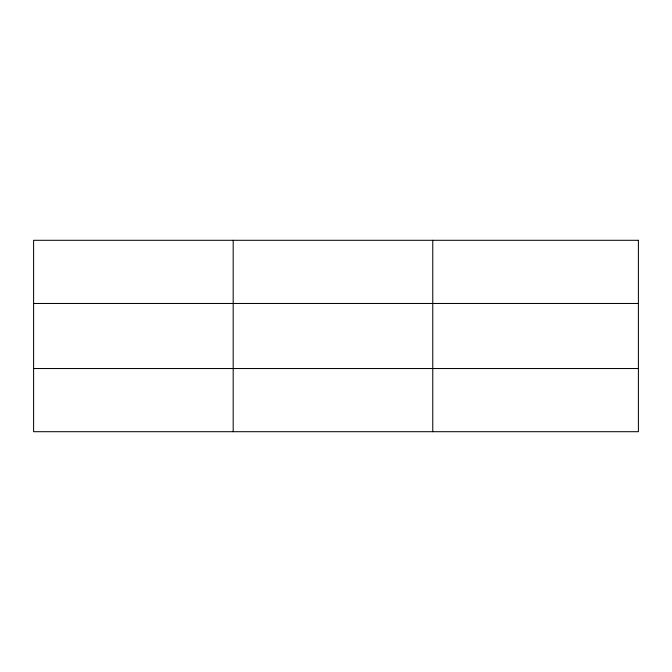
<?xml version="1.0" encoding="UTF-8"?>
<svg xmlns="http://www.w3.org/2000/svg" width="672" height="672" viewBox="0 0 672 672"><rect width="100%" height="100%" fill="white"/><g stroke="black" fill="none" stroke-linecap="round" stroke-linejoin="round"><path stroke-width="1.01" d="M233.184 431.701L233.184 240.299M432.768 431.701L432.768 240.299M33.6 303.467L638.4 303.467M33.6 368.533L638.4 368.533M638.4 240.299L638.4 431.701L33.6 431.701L33.6 240.299L638.4 240.299"/></g></svg>
